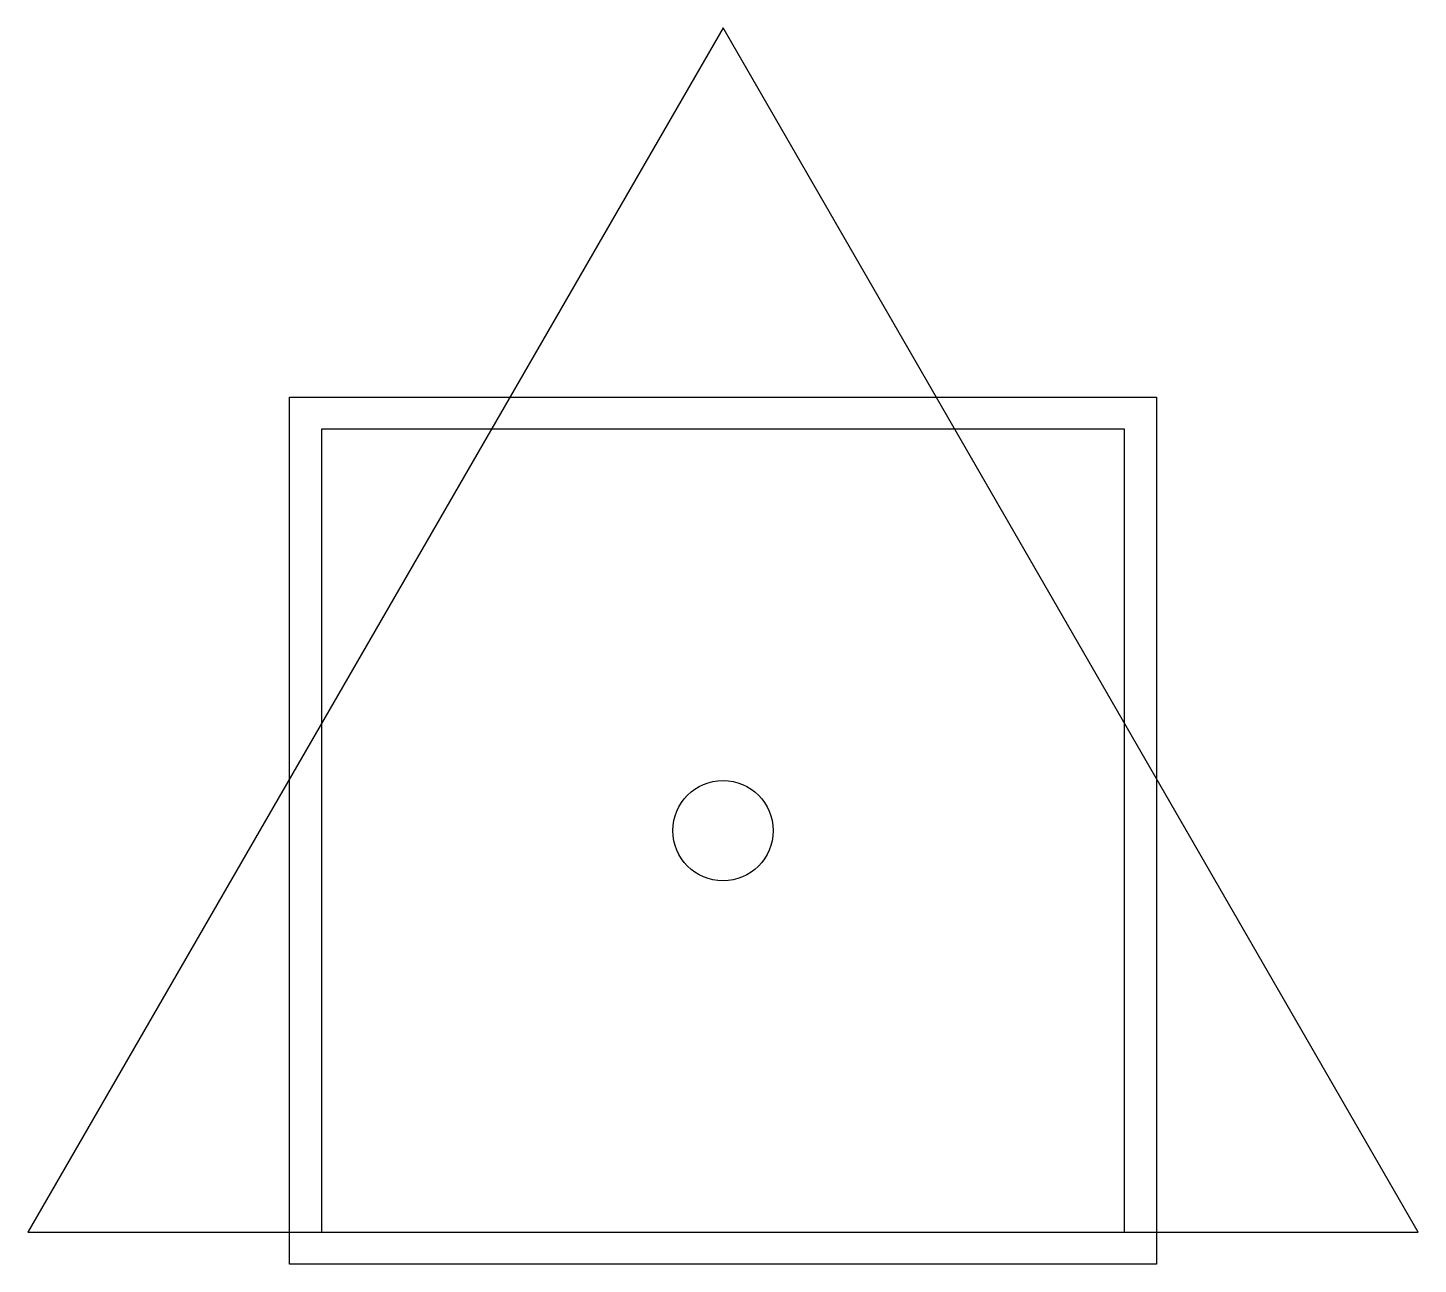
# Model space of a CAD drawing. Header units: feet. Extents: x -0.87 to 0.87, y -0.54 to 1.
import ezdxf

# ---------------------------------------------------------------- set-up
doc = ezdxf.new("R2010")
doc.units = ezdxf.units.FT
doc.header["$MEASUREMENT"] = 0
doc.layers.add('3DFACE', color=7, linetype='Continuous')

msp = doc.modelspace()

# ---------------------------------------------------------------- linework, layer by layer
for points, elevation in [([(0, 1), (-0.866, -0.5), (0.866, -0.5)], 0.99), ([(-0.5, 0.5), (-0.5, -0.5), (0.5, -0.5), (0.5, 0.5)], 1.0001)]:
    msp.add_lwpolyline(points, close=True, dxfattribs=dict(elevation=elevation))
msp.add_circle((0, 0, 1.0001), 0.0625)
at = {"layer": '3DFACE'}
msp.add_3dface([(-0.54, 0.54, 1), (0.54, 0.54, 1), (0.54, -0.54, 1), (-0.54, -0.54, 1)], dxfattribs=at)
at = {"layer": 'Defpoints'}
msp.add_point((0, 0), dxfattribs=at)

doc.saveas('drawing.dxf')
